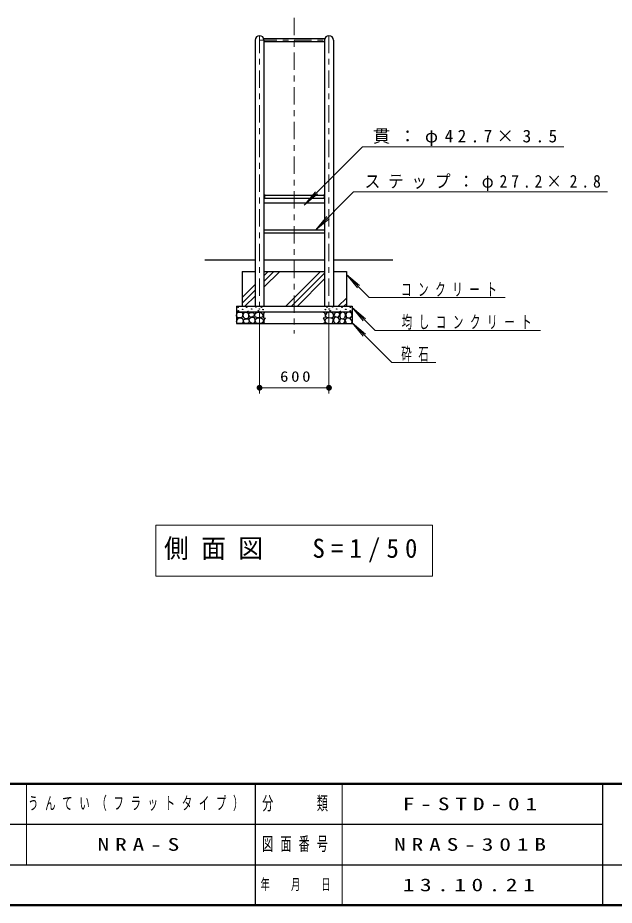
# Model space of a CAD drawing. Units: millimetres on the paper, scale 1:50. Extents: x -365 to 0, y 0 to 257.
# Drawn here: x -171 to -68, y 0 to 153.4 of the extents above; entities that cross this region are included whole.
import ezdxf

# ---------------------------------------------------------------- set-up
doc = ezdxf.new("R2010")
doc.units = ezdxf.units.MM
doc.linetypes.add('USER2', pattern=[6, 3, -1, 1, -1])
doc.layers.add('LY_3', color=7, linetype='Continuous', lineweight=25)
doc.layers.add('LY_4', color=7, linetype='Continuous', lineweight=13)
doc.layers.add('LY_5', color=7, linetype='Continuous')
doc.styles.add('ＭＳ ゴシック', font='')
doc.styles.get('ＭＳ ゴシック').set_extended_font_data('MS Gothic')

# ---------------------------------------------------------------- blocks, each defined once
blk = doc.blocks.new('filled_dot')
at = {"color": 0, "linetype": 'Continuous', "lineweight": -2, "const_width": 1.25}
blk.add_lwpolyline([(-0.625, 0, 1), (0.625, 0, 1)], format="xyb", close=True, dxfattribs=at)

msp = doc.modelspace()

# ---------------------------------------------------------------- linework, layer by layer
at = {"layer": 'LY_3', "linetype": 'USER2', "lineweight": 13}
for p, q in [((-123.249, 153.419), (-123.249, 98.851)), ((-129.249, 150.32), (-129.249, 103.557)), ((-129.249, 149.557), (-117.249, 149.557)), ((-117.249, 150.32), (-117.249, 103.557))]:
    msp.add_line(p, q, dxfattribs=at)
at = {"layer": 'LY_3'}
for p, q in [((-130.012, 149.557), (-130.012, 103.557)), ((-128.536, 149.829), (-117.962, 149.829)), ((-128.486, 149.557), (-128.486, 103.557)), ((-128.486, 149.285), (-118.012, 149.285)), ((-118.012, 149.557), (-118.012, 103.557)), ((-116.486, 149.557), (-116.486, 103.557)), ((-128.299, 122.757), (-118.199, 122.757)), ((-128.486, 122.257), (-118.012, 122.257)), ((-128.486, 121.403), (-118.012, 121.403)), ((-128.399, 122.657), (-128.399, 122.357)), ((-118.099, 122.657), (-118.099, 122.357)), ((-128.486, 116.757), (-118.012, 116.757)), ((-128.486, 116.213), (-118.012, 116.213)), ((-138.732, 111.557), (-130.012, 111.557)), ((-128.486, 111.557), (-118.012, 111.557)), ((-116.486, 111.557), (-106.21, 111.557)), ((-132.249, 109.557), (-132.249, 103.557)), ((-132.249, 109.557), (-130.012, 109.557)), ((-128.486, 109.557), (-118.012, 109.557)), ((-116.486, 109.557), (-114.249, 109.557)), ((-114.249, 109.557), (-114.249, 103.557)), ((-133.249, 103.557), (-133.249, 100.557)), ((-133.249, 103.557), (-113.249, 103.557)), ((-113.249, 103.557), (-113.249, 100.557)), ((-133.249, 102.557), (-113.249, 102.557)), ((-133.249, 100.557), (-113.249, 100.557))]:
    msp.add_line(p, q, dxfattribs=at)
at = {"layer": 'LY_3', "lineweight": 13}
for p, q in [((-111.458, 131.124), (-121.535, 121.047)), ((-111.458, 131.124), (-76.67, 131.124)), ((-121.535, 121.047), (-119.607, 123.345)), ((-121.535, 121.047), (-119.237, 122.975)), ((-112.994, 123.308), (-119.545, 116.757)), ((-112.994, 123.308), (-69.092, 123.308)), ((-119.545, 116.757), (-117.616, 119.055)), ((-119.545, 116.757), (-117.247, 118.685)), ((-128.486, 106.839), (-125.768, 109.557)), ((-128.486, 107.829), (-126.758, 109.557)), ((-128.486, 108.819), (-127.748, 109.557)), ((-124.697, 103.557), (-118.697, 109.557)), ((-123.707, 103.557), (-118.012, 109.252)), ((-114.249, 109.063), (-112.332, 106.756)), ((-114.249, 109.063), (-111.96, 107.124)), ((-110.294, 105.071), (-114.249, 109.063)), ((-122.717, 103.557), (-118.012, 108.262)), ((-132.249, 105.056), (-130.012, 107.293)), ((-132.249, 104.066), (-130.012, 106.303)), ((-131.768, 103.557), (-130.012, 105.313)), ((-115.646, 103.557), (-114.249, 104.954)), ((-110.294, 105.071), (-86.795, 105.071)), ((-114.656, 103.557), (-114.249, 103.964)), ((-113.249, 103.32), (-111.321, 101.021)), ((-113.249, 103.32), (-110.951, 101.391)), ((-109.259, 99.329), (-113.249, 103.32)), ((-129.249, 102.557), (-129.249, 88.46)), ((-117.249, 102.557), (-117.249, 88.46)), ((-113.249, 100.654), (-111.316, 98.36)), ((-113.249, 100.654), (-110.947, 98.73)), ((-106.371, 93.804), (-113.249, 100.654)), ((-109.259, 99.329), (-80.682, 99.329)), ((-106.371, 93.804), (-98.758, 93.804)), ((-117.249, 89.46), (-129.249, 89.46)), ((-147.149, 65.706), (-147.149, 56.906)), ((-99.349, 65.706), (-147.149, 65.706)), ((-99.349, 56.906), (-99.349, 65.706)), ((-147.149, 56.906), (-99.349, 56.906))]:
    msp.add_line(p, q, dxfattribs=at)
at = {"layer": 'LY_3'}
for points in [[(-132.685, 101.546), (-133.038, 101.615), (-133.235, 101.917), (-133.189, 102.281), (-132.98, 102.484), (-132.667, 102.548), (-132.332, 102.473), (-132.14, 102.212), (-132.233, 101.673), (-132.499, 101.563)], [(-132.812, 100.578), (-133.113, 100.619), (-133.235, 100.857), (-133.102, 101.221), (-132.876, 101.488), (-132.523, 101.54), (-132.169, 101.447), (-132.053, 101.111), (-132.152, 100.66), (-132.447, 100.59)], [(-131.535, 101.365), (-131.813, 101.412), (-132.033, 101.643), (-132.103, 102.083), (-131.981, 102.414), (-131.593, 102.535), (-131.304, 102.414), (-131.136, 102.159), (-131.101, 101.881), (-131.188, 101.504)], [(-131.613, 100.573), (-131.833, 100.607), (-132.042, 100.885), (-132.007, 101.181), (-131.706, 101.337), (-131.393, 101.366), (-131.115, 101.245), (-131.063, 100.932), (-131.15, 100.654), (-131.329, 100.573)], [(-130.433, 101.695), (-130.887, 101.65), (-131.08, 101.934), (-131.103, 102.32), (-130.751, 102.49), (-130.376, 102.49), (-130.24, 102.342), (-130.104, 101.945)], [(-130.43, 100.569), (-130.657, 100.603), (-130.918, 100.807), (-131.043, 101.114), (-130.975, 101.454), (-130.589, 101.636), (-130.215, 101.624), (-130.044, 101.329), (-130.044, 100.932), (-130.18, 100.659)], [(-129.458, 101.559), (-129.978, 101.663), (-130.082, 102.068), (-129.926, 102.348), (-129.51, 102.504), (-129.126, 102.535), (-128.793, 102.286), (-128.617, 101.891), (-128.825, 101.632)], [(-129.521, 100.572), (-129.791, 100.624), (-129.926, 100.873), (-130.03, 101.237), (-129.697, 101.465), (-129.095, 101.528), (-128.721, 101.393), (-128.544, 100.998), (-128.658, 100.759), (-128.928, 100.603)], [(-116.978, 100.572), (-116.708, 100.624), (-116.573, 100.873), (-116.469, 101.237), (-116.801, 101.465), (-117.404, 101.528), (-117.778, 101.393), (-117.954, 100.998), (-117.84, 100.759), (-117.57, 100.603)], [(-117.04, 101.559), (-116.521, 101.663), (-116.417, 102.068), (-116.573, 102.348), (-116.988, 102.504), (-117.373, 102.535), (-117.705, 102.286), (-117.882, 101.891), (-117.674, 101.632)], [(-116.068, 100.569), (-115.841, 100.603), (-115.58, 100.807), (-115.455, 101.114), (-115.523, 101.454), (-115.909, 101.636), (-116.284, 101.624), (-116.454, 101.329), (-116.454, 100.932), (-116.318, 100.659)], [(-116.066, 101.695), (-115.611, 101.65), (-115.418, 101.934), (-115.396, 102.32), (-115.748, 102.49), (-116.122, 102.49), (-116.259, 102.342), (-116.395, 101.945)], [(-114.885, 100.573), (-114.665, 100.607), (-114.457, 100.885), (-114.491, 101.181), (-114.793, 101.337), (-115.105, 101.366), (-115.383, 101.245), (-115.436, 100.932), (-115.349, 100.654), (-115.169, 100.573)], [(-114.963, 101.365), (-114.685, 101.412), (-114.465, 101.643), (-114.396, 102.083), (-114.517, 102.414), (-114.905, 102.535), (-115.195, 102.414), (-115.363, 102.159), (-115.398, 101.881), (-115.311, 101.504)], [(-113.686, 100.578), (-113.385, 100.619), (-113.263, 100.857), (-113.397, 101.221), (-113.623, 101.488), (-113.976, 101.54), (-114.329, 101.447), (-114.445, 101.111), (-114.347, 100.66), (-114.051, 100.59)], [(-113.814, 101.546), (-113.46, 101.615), (-113.263, 101.917), (-113.31, 102.281), (-113.518, 102.484), (-113.831, 102.548), (-114.167, 102.473), (-114.358, 102.212), (-114.265, 101.673), (-113.999, 101.563)]]:
    msp.add_lwpolyline(points, close=True, dxfattribs=at)
for points in [[(-128.243, 102.507), (-128.435, 102.478), (-128.591, 102.2), (-128.591, 101.783), (-128.55, 101.534), (-128.238, 101.482)], [(-128.243, 101.459), (-128.429, 101.285), (-128.522, 100.984), (-128.527, 100.706), (-128.249, 100.573)], [(-118.255, 102.507), (-118.064, 102.478), (-117.908, 102.2), (-117.908, 101.783), (-117.948, 101.534), (-118.261, 101.482)], [(-118.255, 101.459), (-118.07, 101.285), (-117.977, 100.984), (-117.971, 100.706), (-118.249, 100.573)]]:
    msp.add_lwpolyline(points, dxfattribs=at)
for centre in [(-132.958, 103.379), (-132.931, 102.752), (-132.167, 103.021), (-131.476, 103.385), (-130.59, 103.074), (-129.879, 103.422), (-129.457, 102.768), (-129.283, 103.074), (-128.909, 103.406), (-128.64, 102.968), (-117.859, 102.968), (-117.59, 103.406), (-117.216, 103.074), (-117.042, 102.768), (-116.62, 103.422), (-115.908, 103.074), (-115.022, 103.385), (-114.332, 103.021), (-113.567, 102.752), (-113.541, 103.379), (-131.228, 102.673), (-115.27, 102.673)]:
    msp.add_circle(centre, 0.05, dxfattribs=at)
for centre, radius, start, end in [((-129.249, 149.557), 0.763, 0, 180), ((-117.249, 149.557), 0.763, 0, 180), ((-128.299, 122.657), 0.1, 90, 180), ((-118.199, 122.657), 0.1, 0, 90), ((-128.299, 122.357), 0.1, 180, 270), ((-118.199, 122.357), 0.1, 270, 0)]:
    msp.add_arc(centre, radius, start, end, dxfattribs=at)
at = {"layer": 'LY_4', "lineweight": 50}
for p, q in [((-365, 21), (0, 21)), ((-365, 0), (0, 0))]:
    msp.add_line(p, q, dxfattribs=at)
at = {"layer": 'LY_4'}
for p, q in [((-169.5, 21), (-169.5, 7)), ((-115, 21), (-115, 0))]:
    msp.add_line(p, q, dxfattribs=at)
at = {"layer": 'LY_4', "lineweight": 25}
for p, q in [((-130, 21), (-130, 0)), ((-70, 21), (-70, 0)), ((-182.5, 14), (-70, 14)), ((-237.5, 7), (0, 7))]:
    msp.add_line(p, q, dxfattribs=at)

# ---------------------------------------------------------------- block references
at = {"layer": 'LY_3', "lineweight": 13, "xscale": 0.4, "yscale": 0.4}
msp.add_blockref('filled_dot', (-129.249, 89.46), dxfattribs=at)
at = {"layer": 'LY_3', "lineweight": 13, "xscale": 0.4, "yscale": 0.4, "rotation": 180}
msp.add_blockref('filled_dot', (-117.249, 89.46), dxfattribs=at)

# ---------------------------------------------------------------- texts
at = {"layer": 'LY_3', "style": 'ＭＳ ゴシック'}
for s, insert, char_height, attachment_point in [('\\T1.5;貫：φ42.7×3.5', (-109.67, 131.274), 2.199, 7), ('\\T1.5;\\W0.9;ステップ：φ27.2×2.8', (-111.092, 123.458), 2.199, 7), ('\\T1.64;\\W0.6;コンクリート', (-104.795, 105.221), 2.199, 7), ('\\T1.64;\\W0.6;均しコンクリート', (-104.682, 99.479), 2.199, 7), ('\\T1.64;\\W0.6;砕石', (-104.758, 93.954), 2.199, 7), ('\\T1.33;\\W1.15;600', (-122.833, 90.46), 1.833, 8), ('\\T1.5;\\W0.95;側面図\u3000S=1/50', (-145.749, 61.306), 3.299, 4)]:
    msp.add_mtext(s, dxfattribs=dict(at, insert=insert, char_height=char_height, attachment_point=attachment_point))
at = {"layer": 'LY_4', "attachment_point": 5, "style": 'ＭＳ ゴシック'}
for s, insert, char_height in [('\\T1.64;\\W0.6;分\u3000\u3000類', (-122.5, 17.5), 2.346), ('\\T1.64;\\W0.6;図面番号', (-122.5, 10.5), 2.346), ('\\T1.64;\\W0.6;年\u3000月\u3000日', (-122.5, 3.5), 1.906)]:
    msp.add_mtext(s, dxfattribs=dict(at, insert=insert, char_height=char_height))
at = {"layer": 'LY_5', "char_height": 2.199, "attachment_point": 4, "style": 'ＭＳ ゴシック'}
for s, insert in [('\\T1.64;\\W0.6;うんてい（フラットタイプ）', (-169.25, 17.5)), ('\\T1.5;\\W1.35;F-STD-01', (-104.5, 17.5)), ('\\T1.5;\\W1.35;NRA-S', (-157.25, 10.5)), ('\\T1.5;\\W1.35;NRAS-301B', (-106, 10.5)), ('\\T1.47;\\W1.35;13.10.21', (-104.5, 3.5))]:
    msp.add_mtext(s, dxfattribs=dict(at, insert=insert))

doc.saveas('drawing.dxf')
